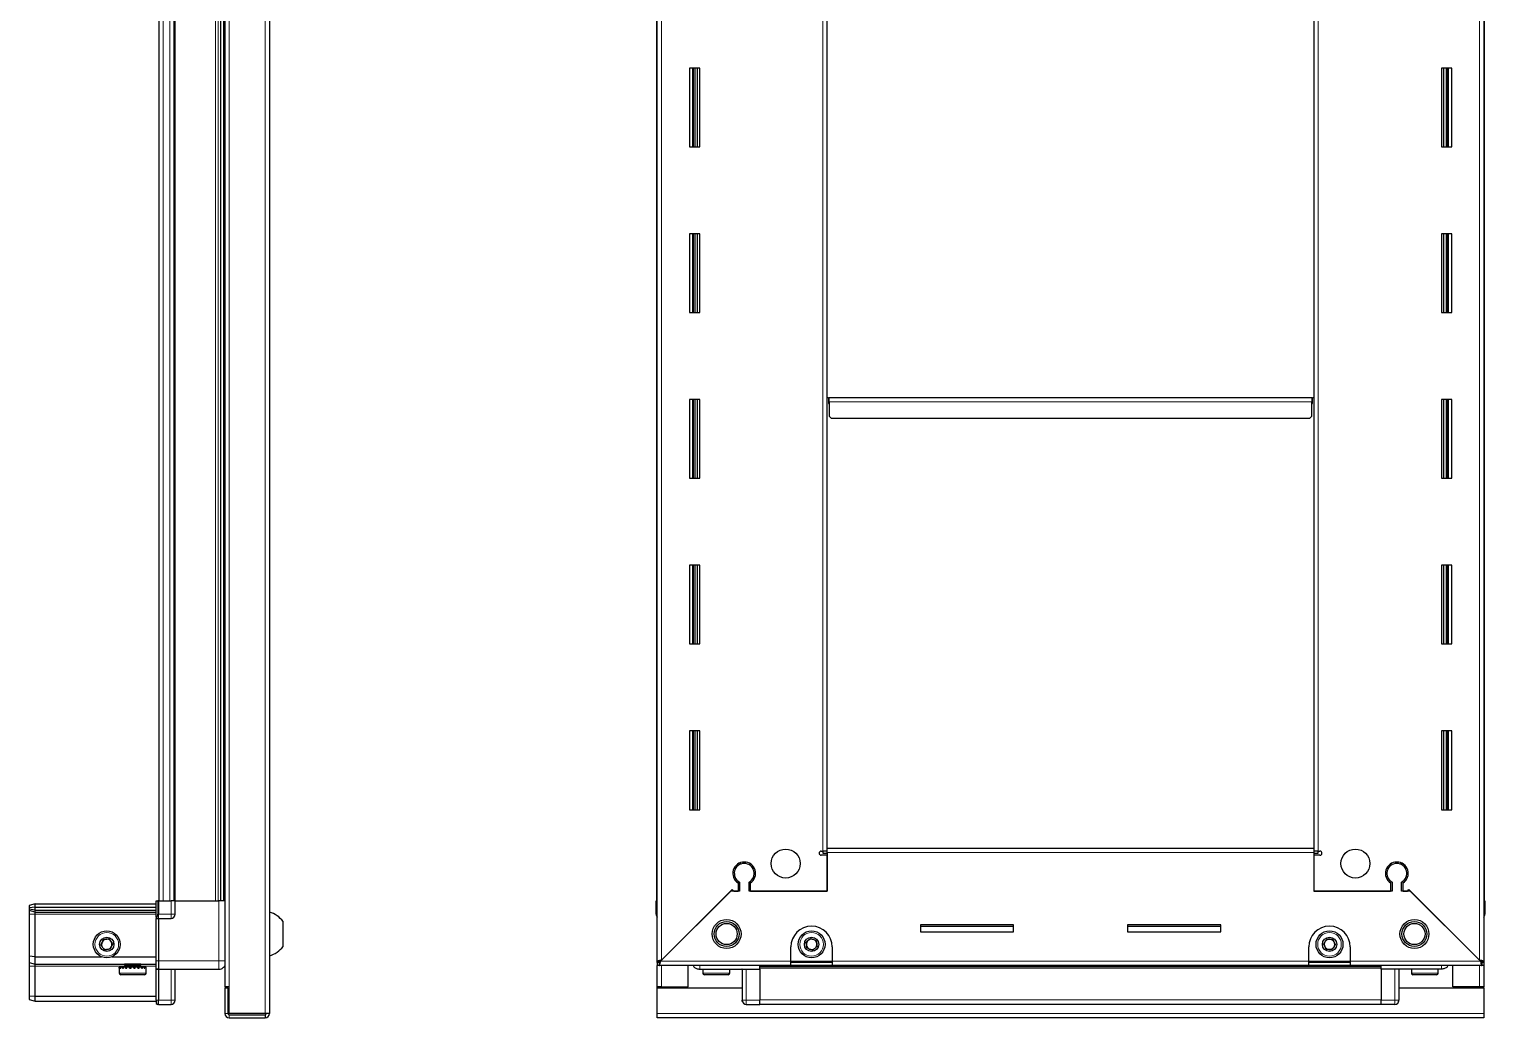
# Model space of a CAD drawing. Header units: millimetres. Extents: x 964 to 2561, y -309 to 1452.
# Drawn here: x 1782 to 2485, y 94 to 571 of the extents above; entities that cross this region are included whole.
import ezdxf

# ---------------------------------------------------------------- set-up
doc = ezdxf.new("R2010")
doc.units = ezdxf.units.MM

msp = doc.modelspace()

# ---------------------------------------------------------------- linework, layer by layer
at = {"color": 8, "linetype": 'Continuous', "lineweight": 18}
for p, q in [((1896.38, 1290.97), (1896.38, 96.17)), ((1878.98, 1278.07), (1878.98, 109.07)), ((2087.77, 1265.22), (2087.77, 121.92)), ((2482.57, 121.92), (2482.57, 1265.22)), ((1847.13, 1236.57), (1847.13, 150.57)), ((1850.33, 1236.57), (1850.33, 150.57)), ((1852.98, 1236.57), (1852.98, 150.57)), ((1872.39, 150.57), (1872.39, 1236.57)), ((1873.8, 1236.57), (1873.8, 150.57)), ((1876.25, 150.57), (1876.25, 1236.57)), ((2165.57, 174.57), (2165.57, 1212.57)), ((2404.77, 1212.57), (2404.77, 174.57)), ((2102.67, 552.57), (2102.67, 514.57)), ((2103.91, 552.57), (2103.91, 514.57)), ((2466.44, 514.57), (2466.44, 552.57)), ((2467.67, 514.57), (2467.67, 552.57)), ((2102.67, 472.57), (2102.67, 434.57)), ((2103.91, 472.57), (2103.91, 434.57)), ((2466.44, 434.57), (2466.44, 472.57)), ((2467.67, 434.57), (2467.67, 472.57)), ((2102.67, 392.57), (2102.67, 354.57)), ((2103.91, 392.57), (2103.91, 354.57)), ((2168.67, 391.47), (2401.67, 391.47)), ((2466.44, 354.57), (2466.44, 392.57)), ((2467.67, 354.57), (2467.67, 392.57)), ((2102.67, 312.57), (2102.67, 274.57)), ((2103.91, 312.57), (2103.91, 274.57)), ((2466.44, 274.57), (2466.44, 312.57)), ((2467.67, 274.57), (2467.67, 312.57)), ((2102.67, 232.57), (2102.67, 194.57)), ((2103.91, 232.57), (2103.91, 194.57)), ((2466.44, 194.57), (2466.44, 232.57)), ((2467.67, 194.57), (2467.67, 232.57)), ((2402.67, 173.97), (2167.67, 173.97)), ((1844.98, 150.57), (1844.65, 150.57)), ((1850.98, 150.57), (1850.98, 144.07)), ((1873.98, 150.57), (1873.98, 121.57)), ((1785.48, 144.07), (1782.48, 144.07)), ((1785.48, 144.07), (1843.78, 144.07)), ((1844.98, 141.87), (1843.78, 141.87)), ((1844.98, 144.07), (1844.65, 144.07)), ((1844.98, 144.07), (1850.98, 144.07)), ((1852.98, 144.07), (1850.98, 144.07)), ((1850.98, 144.07), (1850.98, 142.07)), ((2085.67, 144.07), (2085.17, 144.07)), ((2484.67, 144.07), (2485.17, 144.07)), ((1844.98, 121.57), (1843.78, 121.57)), ((1844.98, 121.57), (1873.98, 121.57)), ((2087.27, 121.42), (2150.17, 121.42)), ((2170.17, 121.42), (2150.17, 121.42)), ((2170.17, 121.42), (2400.17, 121.42)), ((2420.17, 121.42), (2400.17, 121.42)), ((2420.17, 121.42), (2483.07, 121.42)), ((1782.48, 119.07), (1785.48, 119.07)), ((1785.48, 119.07), (1828.48, 119.07)), ((1838.98, 115.67), (1825.98, 115.67)), ((1836.48, 119.07), (1843.78, 119.07)), ((1844.98, 117.37), (1843.78, 117.37)), ((1850.98, 117.57), (1850.98, 102.57)), ((2087.77, 109.07), (2087.77, 119.32)), ((2111.98, 115.67), (2107.67, 115.67)), ((2120.67, 115.67), (2111.98, 115.67)), ((2128.67, 102.57), (2128.67, 117.57)), ((2135.17, 119.31), (2435.17, 119.31)), ((2135.17, 118.07), (2435.17, 118.07)), ((2441.67, 102.57), (2441.67, 117.57)), ((2457.65, 115.67), (2449.67, 115.67)), ((2462.67, 115.67), (2457.65, 115.67)), ((2482.57, 119.32), (2482.57, 109.07)), ((2087.77, 108.57), (2087.77, 109.07)), ((2482.57, 109.07), (2482.57, 108.57)), ((1844.98, 102.57), (1843.78, 102.57)), ((1844.98, 102.57), (1850.98, 102.57)), ((1850.98, 102.57), (1852.98, 102.57)), ((1850.98, 102.57), (1850.98, 100.57)), ((2126.67, 102.57), (2128.67, 102.57)), ((2135.17, 102.57), (2128.67, 102.57)), ((2128.67, 100.57), (2128.67, 102.57)), ((2135.17, 102.72), (2435.17, 102.72)), ((2435.17, 102.57), (2441.67, 102.57)), ((2443.67, 102.57), (2441.67, 102.57)), ((2441.67, 100.57), (2441.67, 102.57)), ((1878.48, 96.17), (1876.98, 96.17)), ((1879.08, 95.57), (1879.08, 94.07)), ((2484.67, 96.17), (2085.67, 96.17))]:
    msp.add_line(p, q, dxfattribs=at)
at = {"color": 7, "linetype": 'Continuous', "lineweight": 25}
for p, q in [((1898.48, 1290.97), (1898.48, 96.17)), ((1876.88, 1278.07), (1876.88, 109.07)), ((2085.67, 121.32), (2085.67, 1265.82)), ((2484.67, 1265.82), (2484.67, 121.32)), ((1845.13, 1236.57), (1845.13, 150.57)), ((1852.33, 1236.57), (1852.33, 150.57)), ((1875.01, 150.57), (1875.01, 1236.57)), ((1875.04, 150.57), (1875.04, 1236.57)), ((1876.83, 1236.57), (1876.83, 150.57)), ((2085.32, 1236.57), (2085.32, 150.57)), ((2485.02, 150.57), (2485.02, 1236.57)), ((2167.67, 176.07), (2167.67, 1211.07)), ((2402.67, 1211.07), (2402.67, 176.07)), ((2106.17, 552.57), (2101.17, 552.57)), ((2101.17, 552.57), (2101.17, 514.57)), ((2103.32, 514.57), (2103.32, 552.57)), ((2105.11, 514.57), (2105.11, 552.57)), ((2105.15, 514.57), (2105.15, 552.57)), ((2106.17, 514.57), (2106.17, 552.57)), ((2464.17, 552.57), (2464.17, 514.57)), ((2469.17, 552.57), (2464.17, 552.57)), ((2465.19, 552.57), (2465.19, 514.57)), ((2465.23, 552.57), (2465.23, 514.57)), ((2467.02, 552.57), (2467.02, 514.57)), ((2469.17, 514.57), (2469.17, 552.57)), ((2101.17, 514.57), (2106.17, 514.57)), ((2464.17, 514.57), (2469.17, 514.57)), ((2106.17, 472.57), (2101.17, 472.57)), ((2101.17, 472.57), (2101.17, 434.57)), ((2103.32, 434.57), (2103.32, 472.57)), ((2105.11, 434.57), (2105.11, 472.57)), ((2105.15, 434.57), (2105.15, 472.57)), ((2106.17, 434.57), (2106.17, 472.57)), ((2464.17, 472.57), (2464.17, 434.57)), ((2469.17, 472.57), (2464.17, 472.57)), ((2465.19, 472.57), (2465.19, 434.57)), ((2465.23, 472.57), (2465.23, 434.57)), ((2467.02, 472.57), (2467.02, 434.57)), ((2469.17, 434.57), (2469.17, 472.57)), ((2101.17, 434.57), (2106.17, 434.57)), ((2464.17, 434.57), (2469.17, 434.57)), ((2167.67, 393.57), (2168.42, 393.57)), ((2168.42, 393.57), (2168.42, 390.72)), ((2168.67, 391.47), (2168.67, 393.57)), ((2168.67, 393.57), (2401.67, 393.57)), ((2401.67, 393.57), (2401.67, 391.47)), ((2401.92, 390.72), (2401.92, 393.57)), ((2401.92, 393.57), (2402.67, 393.57)), ((2106.17, 392.57), (2101.17, 392.57)), ((2101.17, 392.57), (2101.17, 354.57)), ((2103.32, 354.57), (2103.32, 392.57)), ((2105.11, 354.57), (2105.11, 392.57)), ((2105.15, 354.57), (2105.15, 392.57)), ((2106.17, 354.57), (2106.17, 392.57)), ((2168.42, 390.72), (2168.67, 390.72)), ((2168.67, 391.47), (2168.67, 384.57)), ((2401.67, 384.57), (2401.67, 391.47)), ((2401.67, 390.72), (2401.92, 390.72)), ((2464.17, 392.57), (2464.17, 354.57)), ((2469.17, 392.57), (2464.17, 392.57)), ((2465.19, 392.57), (2465.19, 354.57)), ((2465.23, 392.57), (2465.23, 354.57)), ((2467.02, 392.57), (2467.02, 354.57)), ((2469.17, 354.57), (2469.17, 392.57)), ((2168.67, 384.57), (2169.67, 383.57)), ((2169.67, 383.57), (2400.67, 383.57)), ((2400.67, 383.57), (2401.67, 384.57)), ((2101.17, 354.57), (2106.17, 354.57)), ((2464.17, 354.57), (2469.17, 354.57)), ((2106.17, 312.57), (2101.17, 312.57)), ((2101.17, 312.57), (2101.17, 274.57)), ((2103.32, 274.57), (2103.32, 312.57)), ((2105.11, 274.57), (2105.11, 312.57)), ((2105.15, 274.57), (2105.15, 312.57)), ((2106.17, 274.57), (2106.17, 312.57)), ((2464.17, 312.57), (2464.17, 274.57)), ((2469.17, 312.57), (2464.17, 312.57)), ((2465.19, 312.57), (2465.19, 274.57)), ((2465.23, 312.57), (2465.23, 274.57)), ((2467.02, 312.57), (2467.02, 274.57)), ((2469.17, 274.57), (2469.17, 312.57)), ((2101.17, 274.57), (2106.17, 274.57)), ((2464.17, 274.57), (2469.17, 274.57)), ((2106.17, 232.57), (2101.17, 232.57)), ((2101.17, 232.57), (2101.17, 194.57)), ((2103.32, 194.57), (2103.32, 232.57)), ((2105.11, 194.57), (2105.11, 232.57)), ((2105.15, 194.57), (2105.15, 232.57)), ((2106.17, 194.57), (2106.17, 232.57)), ((2464.17, 232.57), (2464.17, 194.57)), ((2469.17, 232.57), (2464.17, 232.57)), ((2465.19, 232.57), (2465.19, 194.57)), ((2465.23, 232.57), (2465.23, 194.57)), ((2467.02, 232.57), (2467.02, 194.57)), ((2469.17, 194.57), (2469.17, 232.57)), ((2101.17, 194.57), (2106.17, 194.57)), ((2464.17, 194.57), (2469.17, 194.57)), ((2167.67, 173.97), (2167.67, 176.07)), ((2167.67, 176.07), (2402.67, 176.07)), ((2402.67, 176.07), (2402.67, 173.97)), ((2125.67, 168.94), (2125.67, 168.18)), ((2164.82, 174.57), (2165.57, 174.57)), ((2167.67, 172.57), (2164.82, 172.57)), ((2167.67, 174.57), (2165.57, 174.57)), ((2165.67, 174.57), (2165.67, 173.57)), ((2165.67, 173.57), (2167.67, 173.57)), ((2167.67, 173.97), (2167.67, 155.32)), ((2167.67, 155.32), (2167.67, 172.57)), ((2404.77, 174.57), (2402.67, 174.57)), ((2402.67, 173.97), (2402.67, 155.32)), ((2402.67, 173.57), (2404.67, 173.57)), ((2402.67, 172.57), (2402.67, 155.32)), ((2405.52, 172.57), (2402.67, 172.57)), ((2404.67, 173.57), (2404.67, 174.57)), ((2404.77, 174.57), (2405.52, 174.57)), ((2444.67, 168.94), (2444.67, 168.18)), ((2121.17, 155.32), (2087.27, 121.42)), ((2087.77, 121.92), (2121.87, 156.02)), ((2125.37, 155.32), (2121.17, 155.32)), ((2121.87, 156.02), (2122.57, 155.32)), ((2122.57, 155.32), (2124.67, 155.32)), ((2124.67, 159.21), (2124.67, 155.32)), ((2125.37, 159.61), (2125.37, 155.32)), ((2129.97, 155.32), (2129.97, 159.61)), ((2167.67, 155.32), (2129.97, 155.32)), ((2130.67, 155.32), (2130.67, 159.21)), ((2130.67, 155.32), (2167.67, 155.32)), ((2440.37, 155.32), (2402.67, 155.32)), ((2402.67, 155.32), (2439.67, 155.32)), ((2439.67, 159.21), (2439.67, 155.32)), ((2440.37, 159.61), (2440.37, 155.32)), ((2444.97, 155.32), (2444.97, 159.61)), ((2449.17, 155.32), (2444.97, 155.32)), ((2445.67, 155.32), (2445.67, 159.21)), ((2445.67, 155.32), (2447.77, 155.32)), ((2447.77, 155.32), (2448.47, 156.02)), ((2448.47, 156.02), (2482.57, 121.92)), ((2483.07, 121.42), (2449.17, 155.32)), ((1785.48, 149.07), (1782.48, 148.27)), ((1782.48, 148.27), (1782.48, 147.12)), ((1785.48, 147.57), (1782.48, 147.12)), ((1785.48, 147.57), (1785.48, 149.07)), ((1785.48, 149.07), (1843.78, 149.07)), ((1785.48, 146.07), (1785.48, 147.57)), ((1785.48, 147.57), (1843.78, 147.57)), ((1843.78, 142.75), (1843.78, 150.57)), ((1843.78, 150.57), (1844.65, 150.57)), ((1844.65, 150.57), (1844.65, 150.57)), ((1844.65, 150.57), (1844.65, 144.07)), ((1844.98, 150.57), (1844.65, 150.57)), ((1844.98, 150.57), (1844.98, 144.07)), ((1844.98, 150.57), (1844.98, 150.57)), ((1844.98, 150.57), (1850.98, 150.57)), ((1844.98, 150.57), (1844.98, 144.07)), ((1852.98, 150.57), (1850.98, 150.57)), ((1852.98, 144.07), (1852.98, 150.57)), ((1852.98, 150.57), (1873.98, 150.57)), ((2085.17, 150.57), (2085.17, 150.57)), ((2085.17, 144.07), (2085.17, 150.57)), ((2085.17, 150.57), (2085.17, 150.57)), ((2085.17, 150.57), (2085.17, 144.07)), ((2085.67, 150.57), (2085.17, 150.57)), ((2484.67, 150.57), (2485.17, 150.57)), ((2485.17, 150.57), (2485.17, 150.57)), ((2485.17, 144.07), (2485.17, 150.57)), ((2485.17, 150.57), (2485.17, 144.07)), ((1782.48, 147.12), (1782.48, 146.62)), ((1785.48, 146.07), (1782.48, 146.62)), ((1782.48, 146.62), (1782.48, 145.87)), ((1785.48, 145.07), (1782.48, 145.87)), ((1782.48, 145.87), (1782.48, 144.07)), ((1782.48, 144.07), (1782.48, 123.9)), ((1785.48, 146.07), (1843.78, 146.07)), ((1785.48, 145.07), (1785.48, 146.07)), ((1785.48, 145.07), (1843.78, 145.07)), ((1785.48, 144.07), (1785.48, 145.07)), ((1785.48, 123.57), (1785.48, 144.07)), ((1843.78, 142.75), (1843.78, 142.07)), ((1844.98, 142.07), (1843.78, 142.07)), ((1843.78, 141.87), (1843.78, 142.07)), ((1843.78, 121.57), (1843.78, 141.87)), ((1844.98, 142.07), (1844.98, 144.07)), ((1844.98, 142.07), (1844.98, 141.87)), ((1844.98, 142.07), (1850.98, 142.07)), ((1844.98, 141.87), (1844.98, 121.57)), ((1905.08, 128.57), (1905.08, 140.57)), ((2085.67, 142.75), (2085.67, 142.75)), ((2257.67, 139.07), (2212.67, 139.07)), ((2212.67, 139.07), (2212.67, 135.57)), ((2212.67, 138.32), (2257.67, 138.32)), ((2212.67, 135.57), (2257.67, 135.57)), ((2257.67, 135.57), (2257.67, 139.07)), ((2357.67, 139.07), (2312.67, 139.07)), ((2312.67, 139.07), (2312.67, 135.57)), ((2312.67, 138.32), (2357.67, 138.32)), ((2312.67, 135.57), (2357.67, 135.57)), ((2357.67, 135.57), (2357.67, 139.07)), ((2150.17, 121.42), (2150.17, 128.32)), ((2170.17, 128.32), (2170.17, 121.42)), ((2400.17, 121.42), (2400.17, 128.32)), ((2420.17, 128.32), (2420.17, 121.42)), ((1785.48, 123.57), (1782.48, 123.9)), ((1782.48, 123.9), (1782.48, 120.87)), ((1782.48, 120.87), (1785.48, 120.07)), ((1782.48, 120.87), (1782.48, 119.07)), ((1785.48, 123.57), (1817.48, 123.57)), ((1785.48, 120.07), (1785.48, 123.57)), ((1785.48, 120.07), (1843.78, 120.07)), ((1785.48, 119.07), (1785.48, 120.07)), ((1822.48, 123.57), (1843.78, 123.57)), ((1828.48, 120.07), (1828.48, 120.04)), ((1828.48, 120.04), (1829.17, 119.55)), ((1836.48, 120.04), (1828.48, 120.04)), ((1829.17, 119.55), (1828.48, 119.07)), ((1835.79, 119.55), (1829.17, 119.55)), ((1835.79, 119.55), (1836.48, 120.04)), ((1836.48, 119.07), (1835.79, 119.55)), ((1836.48, 120.04), (1836.48, 120.07)), ((1843.78, 117.57), (1843.78, 121.57)), ((1844.98, 121.57), (1844.98, 117.57)), ((2085.67, 120.82), (2085.67, 121.32)), ((2087.17, 121.32), (2085.67, 121.32)), ((2085.67, 120.82), (2085.67, 119.32)), ((2086.67, 120.82), (2085.67, 120.82)), ((2086.67, 120.82), (2086.67, 119.32)), ((2150.17, 119.32), (2150.17, 121.42)), ((2170.17, 120.82), (2150.17, 120.82)), ((2170.17, 121.42), (2170.17, 119.32)), ((2400.17, 119.32), (2400.17, 121.42)), ((2420.17, 120.82), (2400.17, 120.82)), ((2420.17, 121.42), (2420.17, 119.32)), ((2483.17, 121.32), (2484.67, 121.32)), ((2483.67, 120.82), (2483.67, 119.32)), ((2484.67, 120.82), (2483.67, 120.82)), ((2484.67, 121.32), (2484.67, 120.82)), ((2484.67, 120.82), (2484.67, 119.32)), ((1782.48, 119.07), (1782.48, 104.73)), ((1785.48, 104.57), (1785.48, 119.07)), ((1825.98, 118.57), (1825.98, 115.67)), ((1826, 118.57), (1825.98, 118.57)), ((1826, 118.07), (1826, 118.57)), ((1826.1, 118.57), (1826, 118.57)), ((1826, 118.07), (1826.1, 118.07)), ((1826.1, 118.07), (1826.1, 118.57)), ((1826.47, 118.57), (1826.1, 118.57)), ((1826.47, 118.07), (1826.47, 118.57)), ((1826.79, 118.57), (1826.47, 118.57)), ((1826.47, 118.07), (1826.79, 118.07)), ((1838.18, 114.87), (1826.78, 114.87)), ((1826.79, 118.07), (1826.79, 118.57)), ((1827.53, 118.57), (1826.79, 118.57)), ((1827.53, 118.07), (1827.53, 118.57)), ((1828.04, 118.57), (1827.53, 118.57)), ((1827.53, 118.07), (1828.04, 118.07)), ((1828.04, 118.07), (1828.04, 118.57)), ((1829.07, 118.57), (1828.04, 118.57)), ((1828.08, 118.67), (1828.08, 118.57)), ((1836.88, 118.67), (1828.08, 118.67)), ((1836.48, 119.07), (1828.48, 119.07)), ((1829.07, 118.07), (1829.07, 118.57)), ((1829.72, 118.57), (1829.07, 118.57)), ((1829.07, 118.07), (1829.72, 118.07)), ((1829.72, 118.07), (1829.72, 118.57)), ((1830.95, 118.57), (1829.72, 118.57)), ((1830.95, 118.07), (1830.95, 118.57)), ((1831.44, 118.57), (1830.95, 118.57)), ((1830.95, 118.07), (1831.68, 118.07)), ((1831.44, 118.07), (1831.44, 118.57)), ((1831.68, 118.07), (1831.68, 118.57)), ((1832.98, 118.57), (1831.68, 118.57)), ((1832.98, 118.07), (1832.98, 118.57)), ((1832.98, 118.07), (1833.71, 118.07)), ((1833.31, 118.07), (1833.31, 118.57)), ((1833.71, 118.57), (1833.31, 118.57)), ((1833.71, 118.07), (1833.71, 118.57)), ((1834.95, 118.57), (1833.71, 118.57)), ((1834.95, 118.07), (1834.95, 118.57)), ((1835.62, 118.57), (1834.95, 118.57)), ((1834.95, 118.07), (1835.62, 118.07)), ((1835.62, 118.07), (1835.62, 118.57)), ((1836.69, 118.57), (1835.62, 118.57)), ((1836.69, 118.07), (1836.69, 118.57)), ((1837.23, 118.57), (1836.69, 118.57)), ((1836.69, 118.07), (1837.23, 118.07)), ((1836.88, 118.57), (1836.88, 118.67)), ((1837.23, 118.07), (1837.23, 118.57)), ((1838.02, 118.57), (1837.23, 118.57)), ((1838.02, 118.07), (1838.02, 118.57)), ((1838.37, 118.57), (1838.02, 118.57)), ((1838.02, 118.07), (1838.37, 118.07)), ((1838.37, 118.07), (1838.37, 118.57)), ((1838.8, 118.57), (1838.37, 118.57)), ((1838.8, 118.07), (1838.8, 118.57)), ((1838.93, 118.57), (1838.8, 118.57)), ((1838.8, 118.07), (1838.93, 118.07)), ((1838.93, 118.07), (1838.93, 118.57)), ((1838.98, 118.57), (1838.93, 118.57)), ((1838.98, 115.67), (1838.98, 118.57)), ((1844.98, 117.57), (1843.78, 117.57)), ((1843.78, 117.37), (1843.78, 117.57)), ((1843.78, 102.57), (1843.78, 117.37)), ((1844.98, 117.57), (1844.98, 117.37)), ((1844.98, 117.57), (1873.98, 117.57)), ((1844.98, 117.37), (1844.98, 102.57)), ((1844.98, 117.37), (1844.98, 102.57)), ((1852.98, 102.57), (1852.98, 117.57)), ((2085.67, 109.07), (2085.67, 119.32)), ((2086.67, 119.32), (2085.67, 119.32)), ((2150.17, 119.32), (2086.67, 119.32)), ((2100.67, 109.07), (2100.67, 119.32)), ((2106.17, 117.57), (2135.17, 117.57)), ((2107.67, 117.57), (2107.67, 115.67)), ((2112.25, 114.87), (2108.47, 114.87)), ((2119.87, 114.87), (2112.25, 114.87)), ((2120.67, 115.67), (2120.67, 117.57)), ((2126.67, 117.57), (2126.67, 102.57)), ((2435.17, 118.72), (2135.17, 118.72)), ((2135.17, 117.57), (2135.17, 118.07)), ((2135.17, 117.57), (2135.17, 102.57)), ((2170.17, 119.32), (2150.17, 119.32)), ((2400.17, 119.32), (2170.17, 119.32)), ((2420.17, 119.32), (2400.17, 119.32)), ((2483.67, 119.32), (2420.17, 119.32)), ((2435.17, 117.57), (2435.17, 118.07)), ((2464.17, 117.57), (2435.17, 117.57)), ((2435.17, 117.57), (2435.17, 102.57)), ((2443.67, 117.57), (2443.67, 102.57)), ((2449.67, 117.57), (2449.67, 115.67)), ((2457.46, 114.87), (2450.47, 114.87)), ((2461.87, 114.87), (2457.46, 114.87)), ((2462.67, 115.67), (2462.67, 117.57)), ((2469.67, 109.07), (2469.67, 119.32)), ((2484.67, 119.32), (2483.67, 119.32)), ((2484.67, 119.32), (2484.67, 109.07)), ((1878.98, 109.07), (1876.88, 109.07)), ((1876.98, 108.57), (1878.48, 108.57)), ((1876.98, 108.57), (1876.98, 96.17)), ((1878.48, 108.57), (1878.48, 96.17)), ((1878.98, 96.17), (1878.98, 109.07)), ((2087.77, 109.07), (2085.67, 109.07)), ((2085.67, 108.57), (2085.67, 109.07)), ((2085.67, 96.17), (2085.67, 108.57)), ((2085.67, 108.57), (2126.67, 108.57)), ((2087.17, 108.57), (2087.17, 109.07)), ((2087.77, 109.07), (2100.67, 109.07)), ((2443.67, 108.57), (2484.67, 108.57)), ((2482.57, 109.07), (2469.67, 109.07)), ((2484.67, 109.07), (2482.57, 109.07)), ((2483.17, 108.57), (2483.17, 109.07)), ((2484.67, 108.57), (2484.67, 109.07)), ((2484.67, 108.57), (2484.67, 96.17)), ((1782.48, 104.73), (1785.48, 104.57)), ((1782.48, 104.73), (1782.48, 102.87)), ((1782.48, 102.87), (1785.48, 102.07)), ((1785.48, 104.57), (1843.78, 104.57)), ((1785.48, 102.07), (1785.48, 104.57)), ((1785.48, 102.07), (1843.78, 102.07)), ((1843.78, 102.57), (1843.78, 101.07)), ((1843.78, 101.07), (1844.65, 100.57)), ((1844.98, 100.57), (1844.65, 100.57)), ((1844.98, 100.57), (1844.98, 102.57)), ((1844.98, 100.57), (1850.98, 100.57)), ((2126.67, 102.57), (2126.67, 102.57)), ((2128.67, 100.57), (2135.17, 100.57)), ((2128.67, 100.57), (2135.17, 100.57)), ((2135.17, 100.57), (2135.17, 102.57)), ((2135.17, 100.72), (2435.17, 100.72)), ((2135.17, 100.57), (2135.17, 100.57)), ((2435.17, 100.57), (2435.17, 102.57)), ((2435.17, 100.57), (2435.17, 100.57)), ((2441.67, 100.57), (2435.17, 100.57)), ((2435.17, 100.57), (2435.17, 100.57)), ((2441.67, 100.57), (2435.17, 100.57)), ((2442.99, 101.07), (2442.99, 101.07)), ((1896.38, 96.17), (1878.98, 96.17)), ((1879.08, 95.57), (1896.38, 95.57)), ((1879.08, 94.07), (1896.38, 94.07)), ((1898.48, 96.17), (1896.38, 96.17)), ((1896.38, 95.57), (1896.38, 94.07)), ((2085.67, 94.07), (2085.67, 96.17)), ((2484.67, 94.07), (2085.67, 94.07)), ((2484.67, 96.17), (2484.67, 94.07))]:
    msp.add_line(p, q, dxfattribs=at)
at = {"color": 7, "linetype": 'Continuous', "lineweight": 25, "flags": 128}
msp.add_lwpolyline([(2126.82, 101.82), (2126.71, 102.18), (2126.67, 102.57)], dxfattribs=at)
at = {"color": 7, "linetype": 'Continuous', "lineweight": 25}
for centre, radius in [((2147.67, 168.57), 7), ((2422.67, 168.57), 7), ((2119.17, 134.57), 7), ((2119.17, 134.57), 6.03), ((2451.17, 134.57), 7), ((2451.17, 134.57), 6.02), ((1819.98, 129.57), 6.5), ((2119.17, 134.57), 5.1), ((2160.17, 129.57), 6.5), ((2410.17, 129.57), 6.5), ((2451.17, 134.57), 5.1), ((1819.98, 129.57), 3.46), ((2160.17, 129.57), 3.46), ((2410.17, 129.57), 3.46)]:
    msp.add_circle(centre, radius, dxfattribs=at)
at = {"color": 8, "linetype": 'Continuous', "lineweight": 18}
for centre in [(1819.98, 129.57), (2160.17, 129.57), (2410.17, 129.57)]:
    msp.add_circle(centre, 5.7, dxfattribs=at)
at = {"color": 7, "linetype": 'Continuous', "lineweight": 25}
for centre, radius, start, end in [((2127.67, 163.82), 5.5, 303.05573, 236.94427), ((2164.82, 173.57), 1, 90, 270), ((2405.52, 173.57), 1, 270, 90), ((2442.67, 163.82), 5.5, 303.05573, 236.94427), ((2127.67, 163.82), 4.8, 298.63099, 241.36901), ((2442.67, 163.82), 4.8, 298.63099, 241.36901), ((1850.98, 144.07), 2, 270, 0), ((1895.46, 133.55), 11.91, 36.1266, 75.29965), ((2087.17, 144.07), 2, 180, 199.56674), ((2087.17, 144.07), 2, 180, 221.39416), ((2087.17, 144.07), 2, 213.78451, 221.40962), ((2483.17, 144.07), 2, 318.59038, 0), ((2160.17, 128.32), 10, 90, 180), ((2160.17, 128.32), 10, 0, 90), ((2410.17, 128.32), 10, 90, 180), ((2410.17, 128.32), 10, 0, 90), ((1819.98, 129.57), 2.5, 155.91157, 215.91157), ((1819.98, 129.57), 2.5, 95.91157, 155.91157), ((1819.98, 129.57), 2.5, 215.91157, 275.91157), ((1819.98, 129.57), 2.5, 35.91157, 95.91157), ((1819.98, 129.57), 2.5, 275.91157, 335.91157), ((1819.98, 129.57), 2.5, 335.91157, 35.91157), ((1895.46, 135.6), 11.91, 284.70035, 323.8734), ((2160.17, 129.57), 2.5, 127.47401, 187.47401), ((2160.17, 129.57), 2.5, 187.47401, 247.47401), ((2160.17, 129.57), 2.5, 67.47401, 127.47401), ((2160.17, 129.57), 2.5, 247.47401, 307.47401), ((2160.17, 129.57), 2.5, 7.47401, 67.47401), ((2160.17, 129.57), 2.5, 307.47401, 7.47401), ((2410.17, 129.57), 2.5, 147.04236, 207.04236), ((2410.17, 129.57), 2.5, 207.04236, 267.04236), ((2410.17, 129.57), 2.5, 87.04236, 147.04236), ((2410.17, 129.57), 2.5, 267.04236, 327.04236), ((2410.17, 129.57), 2.5, 27.04236, 87.04236), ((2410.17, 129.57), 2.5, 327.04236, 27.04236), ((1826.78, 115.67), 0.8, 180, 270), ((1828.08, 119.07), 0.4, 270, 360), ((1836.88, 119.07), 0.4, 180, 270), ((1838.18, 115.67), 0.8, 270, 360), ((2108.47, 115.67), 0.8, 180, 270), ((2119.87, 115.67), 0.8, 270, 0), ((2126.47, 117.37), 0.2, 0, 90), ((2443.87, 117.37), 0.2, 90, 180), ((2450.47, 115.67), 0.8, 180, 270), ((2461.87, 115.67), 0.8, 270, 360), ((1850.98, 102.57), 2, 270, 0), ((2128.67, 102.57), 2, 180, 270), ((2441.67, 102.57), 2, 270, 0), ((2441.67, 102.57), 2, 311.40962, 360), ((1879.08, 96.17), 2.1, 180, 270), ((1879.08, 96.17), 0.6, 180, 270), ((1896.38, 96.17), 2.1, 270, 0), ((1896.38, 96.17), 0.6, 270, 0)]:
    msp.add_arc(centre, radius, start, end, dxfattribs=at)
msp.add_ellipse((1841.19, 144.07), major_axis=(3.46, 0), ratio=0.57735, start_param=5.560451, end_param=6.283185, dxfattribs=at)
for points, knots in [([(1876.83, 150.57), (1876.8, 150.57), (1876.58, 150.57), (1875.86, 150.57), (1874.89, 150.57), (1874.24, 150.57), (1873.98, 150.57)], [0, 0, 0, 0, 0.071707, 0.420979, 0.770251, 1, 1, 1, 1]), ([(1817.11, 129.27), (1817.32, 129.74), (1817.72, 130.63), (1818.11, 131.5), (1818.29, 131.91)], [0, 0, 0, 0, 0.5346859, 1, 1, 1, 1]), ([(1818.81, 126.94), (1818.5, 127.35), (1817.94, 128.13), (1817.37, 128.91), (1817.11, 129.27)], [0, 0, 0, 0, 0.534686, 1, 1, 1, 1]), ([(1818.29, 131.91), (1818.63, 131.94), (1819.45, 132.03), (1820.44, 132.13), (1821.04, 132.19), (1821.16, 132.21)], [0, 0, 0, 0, 0.362901, 0.866875, 1, 1, 1, 1]), ([(1821.68, 127.23), (1821.55, 127.22), (1820.96, 127.16), (1819.97, 127.06), (1819.15, 126.97), (1818.81, 126.94)], [0, 0, 0, 0, 0.133125, 0.637099, 1, 1, 1, 1]), ([(1821.16, 132.21), (1821.46, 131.79), (1822.03, 131.01), (1822.59, 130.23), (1822.85, 129.87)], [0, 0, 0, 0, 0.534686, 1, 1, 1, 1]), ([(1822.85, 129.87), (1822.64, 129.4), (1822.25, 128.52), (1821.86, 127.64), (1821.68, 127.23)], [0, 0, 0, 0, 0.534686, 1, 1, 1, 1]), ([(2157.5, 130.68), (2157.6, 130.75), (2158.08, 131.12), (2158.87, 131.72), (2159.52, 132.22), (2159.8, 132.43)], [0, 0, 0, 0, 0.1331247, 0.6370994, 1, 1, 1, 1]), ([(2157.88, 127.81), (2157.81, 128.33), (2157.69, 129.28), (2157.56, 130.23), (2157.5, 130.68)], [0, 0, 0, 0, 0.534686, 1, 1, 1, 1]), ([(2160.55, 126.71), (2160.07, 126.91), (2159.18, 127.28), (2158.29, 127.64), (2157.88, 127.81)], [0, 0, 0, 0, 0.534686, 1, 1, 1, 1]), ([(2159.8, 132.43), (2160.27, 132.24), (2161.16, 131.87), (2162.05, 131.5), (2162.46, 131.33)], [0, 0, 0, 0, 0.534686, 1, 1, 1, 1]), ([(2162.84, 128.47), (2162.56, 128.26), (2161.91, 127.75), (2161.12, 127.15), (2160.65, 126.78), (2160.55, 126.71)], [0, 0, 0, 0, 0.3629006, 0.8668753, 1, 1, 1, 1]), ([(2162.46, 131.33), (2162.53, 130.82), (2162.65, 129.86), (2162.78, 128.91), (2162.84, 128.47)], [0, 0, 0, 0, 0.534686, 1, 1, 1, 1]), ([(2407.29, 129.72), (2407.57, 130.15), (2408.09, 130.96), (2408.62, 131.77), (2408.86, 132.14)], [0, 0, 0, 0, 0.534686, 1, 1, 1, 1]), ([(2408.6, 127.15), (2408.37, 127.61), (2407.93, 128.47), (2407.49, 129.32), (2407.29, 129.72)], [0, 0, 0, 0, 0.534686, 1, 1, 1, 1]), ([(2411.48, 127), (2411.14, 127.02), (2410.32, 127.06), (2409.32, 127.11), (2408.73, 127.14), (2408.6, 127.15)], [0, 0, 0, 0, 0.362901, 0.866875, 1, 1, 1, 1]), ([(2408.86, 132.14), (2408.98, 132.14), (2409.58, 132.1), (2410.58, 132.05), (2411.4, 132.01), (2411.74, 131.99)], [0, 0, 0, 0, 0.133125, 0.637099, 1, 1, 1, 1]), ([(2413.05, 129.42), (2412.77, 128.99), (2412.25, 128.18), (2411.73, 127.37), (2411.48, 127)], [0, 0, 0, 0, 0.5346859, 1, 1, 1, 1]), ([(2411.74, 131.99), (2411.98, 131.53), (2412.41, 130.67), (2412.85, 129.82), (2413.05, 129.42)], [0, 0, 0, 0, 0.534686, 1, 1, 1, 1]), ([(2087.77, 121.92), (2087.52, 121.88), (2087.02, 121.79), (2086.38, 121.65), (2085.92, 121.52), (2085.7, 121.41), (2085.68, 121.34), (2085.67, 121.32)], [0, 0, 0, 0, 0.230255, 0.448522, 0.666786, 0.88505, 1, 1, 1, 1]), ([(2086.67, 119.32), (2086.72, 119.35), (2086.81, 119.4), (2086.94, 119.79), (2087.07, 120.35), (2087.18, 120.93), (2087.25, 121.3), (2087.27, 121.42)], [0, 0, 0, 0, 0.230255, 0.448522, 0.666786, 0.88505, 1, 1, 1, 1]), ([(2484.67, 121.32), (2484.64, 121.37), (2484.59, 121.46), (2484.2, 121.59), (2483.64, 121.72), (2483.06, 121.83), (2482.7, 121.9), (2482.57, 121.92)], [0, 0, 0, 0, 0.230255, 0.448522, 0.666786, 0.88505, 1, 1, 1, 1]), ([(2483.07, 121.42), (2483.12, 121.17), (2483.21, 120.67), (2483.34, 120.03), (2483.47, 119.57), (2483.58, 119.35), (2483.65, 119.33), (2483.67, 119.32)], [0, 0, 0, 0, 0.230255, 0.448522, 0.666786, 0.88505, 1, 1, 1, 1]), ([(1873.98, 117.57), (1874.42, 117.62), (1875.1, 117.69), (1875.91, 118.13), (1876.47, 118.56), (1876.75, 118.94), (1876.88, 119.12)], [0, 0, 0, 0, 0.384298, 0.591173, 0.802437, 1, 1, 1, 1]), ([(2102.96, 119.32), (2103.08, 119.12), (2103.46, 118.47), (2104.62, 117.76), (2105.65, 117.63), (2106.17, 117.57)], [0, 0, 0, 0, 0.18225, 0.591125, 1, 1, 1, 1]), ([(2135.17, 117.57), (2135.17, 117.61), (2135.17, 117.68), (2135.17, 118.3), (2135.17, 118.86), (2135.17, 119.24), (2135.17, 119.25)], [0, 0, 0, 0, 0.330266, 0.660532, 0.990799, 1, 1, 1, 1]), ([(2435.17, 117.57), (2435.17, 117.61), (2435.17, 117.68), (2435.17, 118.3), (2435.17, 118.88), (2435.17, 119.28), (2435.17, 119.31)], [0, 0, 0, 0, 0.324279, 0.648558, 0.972836, 1, 1, 1, 1]), ([(2467.39, 119.32), (2467.27, 119.12), (2466.88, 118.47), (2465.72, 117.76), (2464.69, 117.63), (2464.17, 117.57)], [0, 0, 0, 0, 0.18225, 0.591125, 1, 1, 1, 1])]:
    msp.add_open_spline(points, degree=3, knots=knots, dxfattribs=at)
at = {"color": 8, "linetype": 'Continuous', "lineweight": 18}
for points, knots in [([(1873.98, 121.57), (1874.42, 121.57), (1875.1, 121.57), (1875.91, 121.57), (1876.47, 121.57), (1876.75, 121.57), (1876.88, 121.57)], [0, 0, 0, 0, 0.384298, 0.591173, 0.802437, 1, 1, 1, 1]), ([(2106.17, 117.57), (2106.17, 117.62), (2106.17, 117.69), (2106.17, 118.13), (2106.17, 118.58), (2106.17, 118.99), (2106.17, 119.27), (2106.17, 119.32)], [0, 0, 0, 0, 0.3597529, 0.5534142, 0.7511852, 0.9489563, 1, 1, 1, 1]), ([(2464.17, 117.57), (2464.17, 117.62), (2464.17, 117.69), (2464.17, 118.13), (2464.17, 118.58), (2464.17, 118.99), (2464.17, 119.27), (2464.17, 119.32)], [0, 0, 0, 0, 0.359753, 0.553414, 0.751185, 0.948956, 1, 1, 1, 1])]:
    msp.add_open_spline(points, degree=3, knots=knots, dxfattribs=at)
msp.add_open_spline([(1873.98, 121.57), (1873.98, 121.05), (1873.98, 120), (1873.98, 118.68), (1873.98, 117.75), (1873.98, 117.63), (1873.98, 117.57)], degree=3, dxfattribs=at)
at = {"color": 7, "linetype": 'Continuous', "lineweight": 25}
for points in [[(2086.67, 120.82), (2086.72, 120.83), (2086.82, 120.85), (2086.97, 120.99), (2087.12, 121.19), (2087.22, 121.34), (2087.27, 121.42)], [(2087.77, 121.92), (2087.69, 121.87), (2087.54, 121.77), (2087.34, 121.62), (2087.2, 121.47), (2087.18, 121.37), (2087.17, 121.32)], [(2483.17, 121.32), (2483.16, 121.37), (2483.14, 121.47), (2483.01, 121.62), (2482.81, 121.77), (2482.65, 121.87), (2482.57, 121.92)], [(2483.07, 121.42), (2483.12, 121.34), (2483.22, 121.19), (2483.37, 120.99), (2483.52, 120.85), (2483.62, 120.83), (2483.67, 120.82)]]:
    msp.add_open_spline(points, degree=3, dxfattribs=at)

doc.saveas('drawing.dxf')
